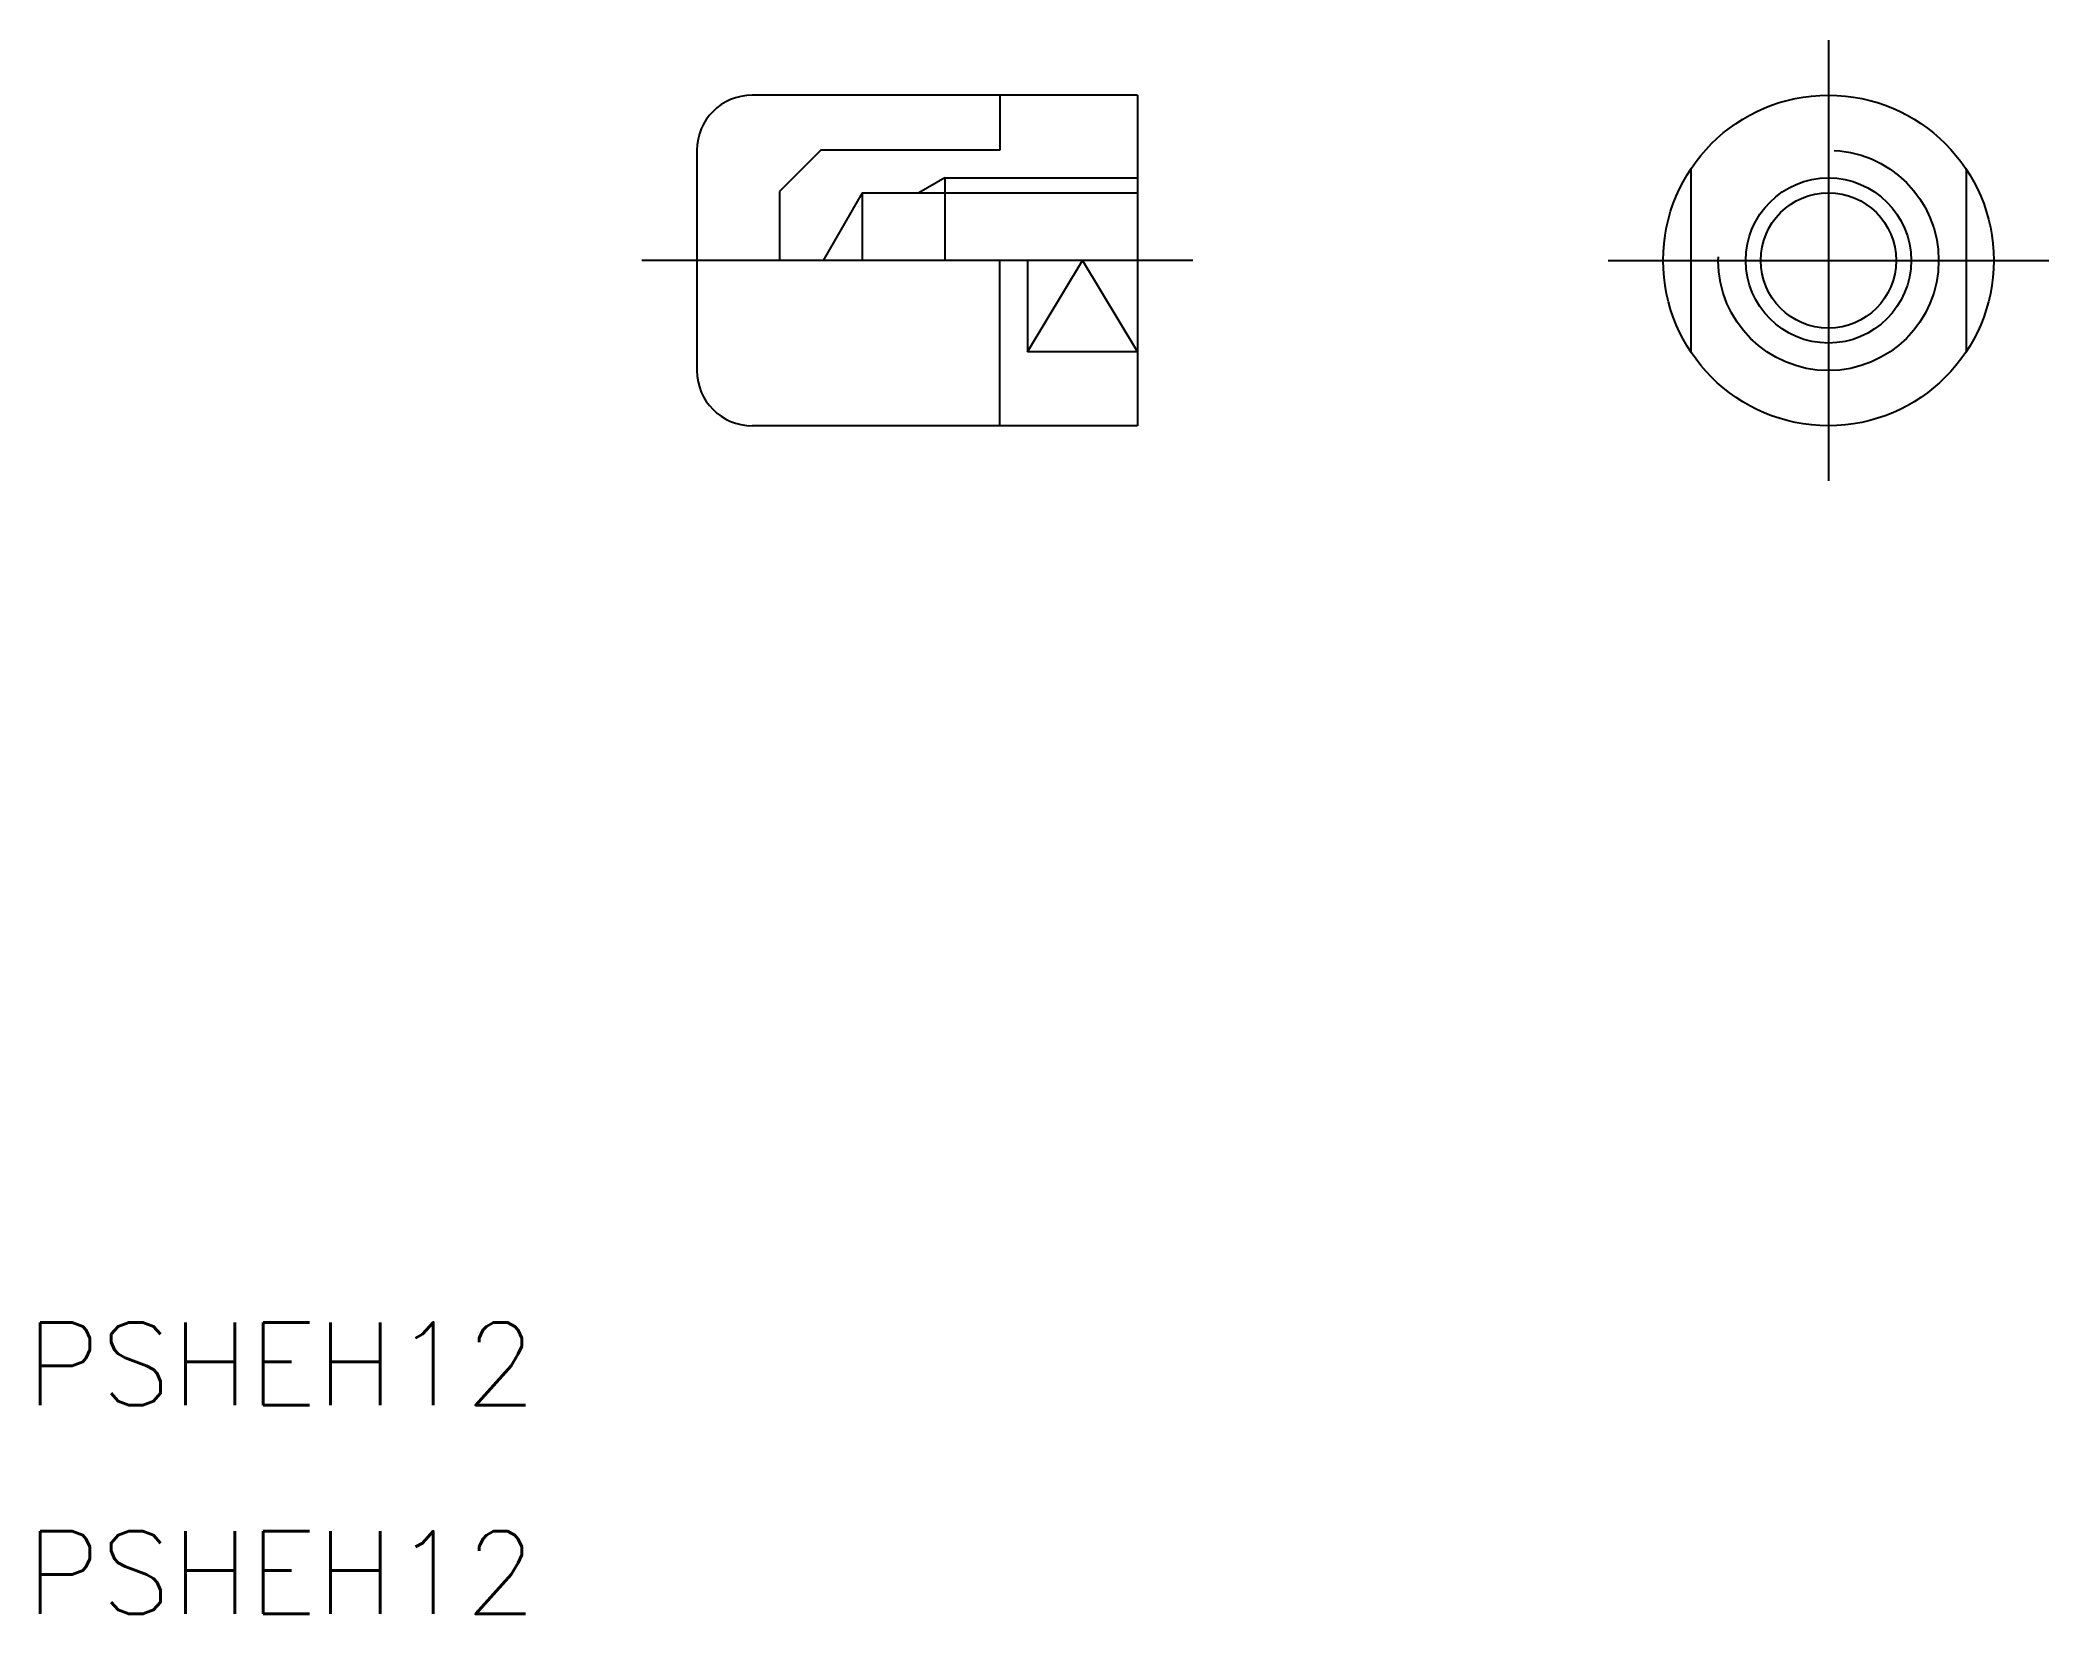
# Model space of a CAD drawing. Extents: x -64.9 to 8, y -49.1 to 8.
import ezdxf

# ---------------------------------------------------------------- set-up
doc = ezdxf.new("R2010")
doc.units = 0
doc.linetypes.add('CENTER', pattern=[50.8, 31.75, -6.35, 6.35, -6.35])
doc.linetypes.add('DASHED', pattern=[19.05, 12.7, -6.35])
doc.layers.get('0').update_dxf_attribs({"linetype": 'CONTINUOUS'})
doc.layers.add('CENTER', color=1, linetype='CENTER')
doc.styles.get("Standard").update_dxf_attribs({"font": 'txt.shx', "height": 3, "bigfont": 'bigfont.shx'})

msp = doc.modelspace()

# ---------------------------------------------------------------- linework, layer by layer
at = {"color": 7, "linetype": 'CONTINUOUS'}
for p, q in [((-25.078, 6), (-39.078, 6)), ((-30.078, 6), (-30.078, 4)), ((-25.078, 6), (-25.078, -6)), ((-41.078, 4), (-41.078, -4)), ((-36.578, 4), (-38.078, 2.5)), ((-30.078, 4), (-36.578, 4)), ((-32.078, 3), (-32.078, 0)), ((-5, 3.317), (-5, -3.317)), ((5, 3.317), (5, -3.317)), ((-38.078, 2.5), (-38.078, 0)), ((-35.078, 2.458), (-36.498, 0)), ((-35.078, 2.458), (-35.078, 0)), ((-35.078, 2.458), (-25.078, 2.458)), ((-30.078, -6), (-30.078, 0)), ((-29.078, 0), (-29.078, -3.317)), ((-25.078, -3.317), (-29.078, -3.317)), ((-25.078, -6), (-39.078, -6))]:
    msp.add_line(p, q, dxfattribs=at)
at = {"color": 3, "linetype": 'CONTINUOUS'}
for p, q in [((-32.078, 3), (-33.016, 2.458)), ((-32.078, 3), (-25.078, 3)), ((-29.078, -3.317), (-27.078, 0)), ((-27.078, 0), (-25.078, -3.317))]:
    msp.add_line(p, q, dxfattribs=at)
at = {"color": 7, "linetype": 'CONTINUOUS'}
for radius in [6, 2.458]:
    msp.add_circle((0, 0), radius, dxfattribs=at)
at = {"color": 3, "linetype": 'DASHED'}
msp.add_circle((0, 0), 4, dxfattribs=at)
at = {"color": 3, "linetype": 'CONTINUOUS'}
msp.add_circle((0, 0), 3, dxfattribs=at)
at = {"color": 7, "linetype": 'CONTINUOUS'}
for centre, start, end in [((-39.078, 4), 90, 180), ((-39.078, -4), 180, 270)]:
    msp.add_arc(centre, 2, start, end, dxfattribs=at)
at = {"layer": 'CENTER', "color": 1, "linetype": 'CENTER'}
for p, q in [((0, 8), (0, -8)), ((-23.078, 0), (-43.078, 0)), ((-8, 0), (8, 0))]:
    msp.add_line(p, q, dxfattribs=at)

# ---------------------------------------------------------------- texts
at = {"color": 7, "linetype": 'CONTINUOUS'}
for p in [(-65.434, -41.563), (-65.434, -49.146)]:
    msp.add_text('PSHEH12', height=3, dxfattribs=at).set_placement(p)

doc.saveas('drawing.dxf')
